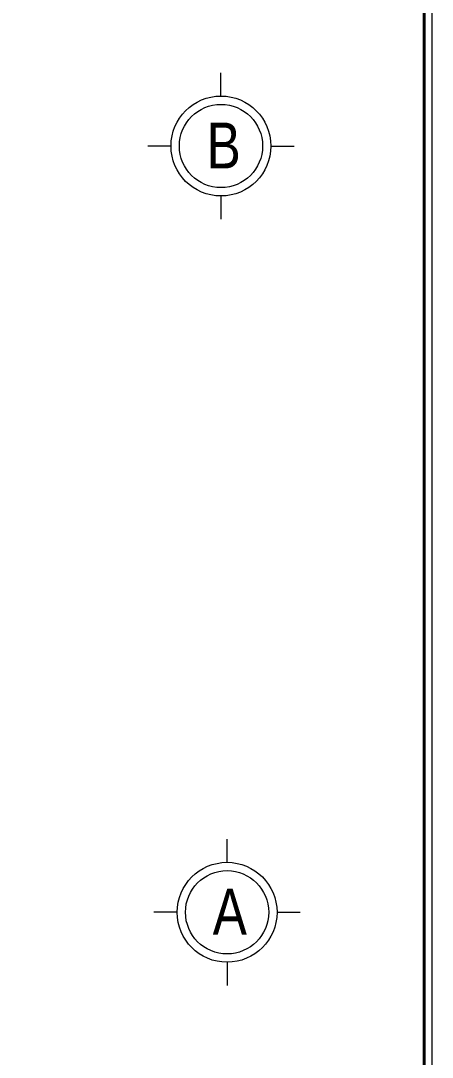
# Model space of a CAD drawing. Header units: inches. Extents: x 921646 to 2157952, y -92667 to 262089.
# Drawn here: x 2007828 to 2010516, y 117121 to 123885 of the extents above; entities that cross this region are included whole.
import ezdxf
from ezdxf.enums import TextEntityAlignment as Align

# ---------------------------------------------------------------- set-up
doc = ezdxf.new("R2010")
doc.units = ezdxf.units.IN
doc.header["$MEASUREMENT"] = 0
doc.layers.get('0').update_dxf_attribs({"lineweight": 9})
doc.layers.get('DEFPOINTS').update_dxf_attribs({"lineweight": 9})
for name, color, linetype, lineweight in [('09-DIMOUT', 251, 'Continuous', 9), ('Cp Net Manh 0.15', 8, 'Continuous', 15), ('Cp Net Thep 0.40', 2, 'Continuous', 40), ('Cp Text 0.15', 3, 'Continuous', 15)]:
    doc.layers.add(name, color=color, linetype=linetype, lineweight=lineweight)
doc.styles.add('VHELVEN', font='VHELVEN.TTF')
doc.styles.add('VNI-HELVE', font='VHELVEB.TTF', dxfattribs={"width": 0.8})

# ---------------------------------------------------------------- blocks, each defined once
blk = doc.blocks.new('A$C788F0ACE')
at = {"layer": 'Cp Net Manh 0.15', "linetype": 'Continuous'}
for p, q in [((0, 300.0000000000582), (0, 440.0000000023864)), ((-300, 0), (-440.0000000027939, 0)), ((300, 0), (440.0000000018626, 0)), ((0, -300), (0, -440.0000000023283))]:
    blk.add_line(p, q, dxfattribs=at)
for radius in [300, 250]:
    blk.add_circle((0, 0), radius, dxfattribs=at)
at = {"layer": 'Cp Text 0.15', "color": 7, "linetype": 'Continuous', "style": 'VHELVEN'}
blk.add_attdef('TRUC', text='', height=280.0000000046566, dxfattribs=at).set_placement((94.0908639702925, 0.9700787446345486), align=Align.MIDDLE_CENTER)
blk = doc.blocks.new('dim')
at = {"layer": 'Cp Text 0.15'}
ref = blk.add_blockref('A$C788F0ACE', (1973919.769362519, 203946.0126604949), dxfattribs=dict(at, xscale=1.086778053933425, yscale=1.086778053933425, zscale=1.086778053933425, rotation=180))
ref.add_attrib('TRUC', 'B', dxfattribs={"layer": '0', "color": 3, "height": 300, "style": 'VNI-HELVE', "width": 0.8}).set_placement((1973937.569515602, 203949.3552788793), align=Align.MIDDLE_CENTER)
ref = blk.add_blockref('A$C788F0ACE', (1973959.769362518, 198946.0126604938), dxfattribs=dict(at, xscale=1.086778053933425, yscale=1.086778053933425, zscale=1.086778053933425, rotation=180))
ref.add_attrib('TRUC', 'A', dxfattribs={"layer": '0', "color": 3, "height": 300, "style": 'VNI-HELVE', "width": 0.8}).set_placement((1973977.569515603, 198949.3552788782), align=Align.MIDDLE_CENTER)
blk = doc.blocks.new('Khung Ht dep')
at = {"layer": 'Cp Net Thep 0.40', "color": 106, "flags": 128}
blk.add_lwpolyline([(30380.39805538137, 21414.66774669322), (30380.39805538137, 1791.667746693099), (3162.398055380676, 1791.667746693099), (3162.398055380676, 21414.66774669322)], close=True, dxfattribs=at)
at = {"layer": 'DEFPOINTS', "ltscale": 100}
blk.add_lwpolyline([(30430.39805538347, 1691.667746693157), (30430.39805538347, 21514.6677466931), (1912.398055381607, 21514.6677466931), (1912.398055381607, 1691.667746693157)], close=True, dxfattribs=at)

msp = doc.modelspace()

# ---------------------------------------------------------------- block references
at = {"layer": '09-DIMOUT'}
msp.add_blockref('dim', (35216.03104037699, -80878.78771404426), dxfattribs=at)
at = {"layer": 'Cp Net Manh 0.15', "xscale": 1.05319564237593, "yscale": 1.05319564237593, "zscale": 1.05319564237593}
msp.add_blockref('Khung Ht dep', (1978466.732447863, 106364.535722624), dxfattribs=at)

doc.saveas('drawing.dxf')
